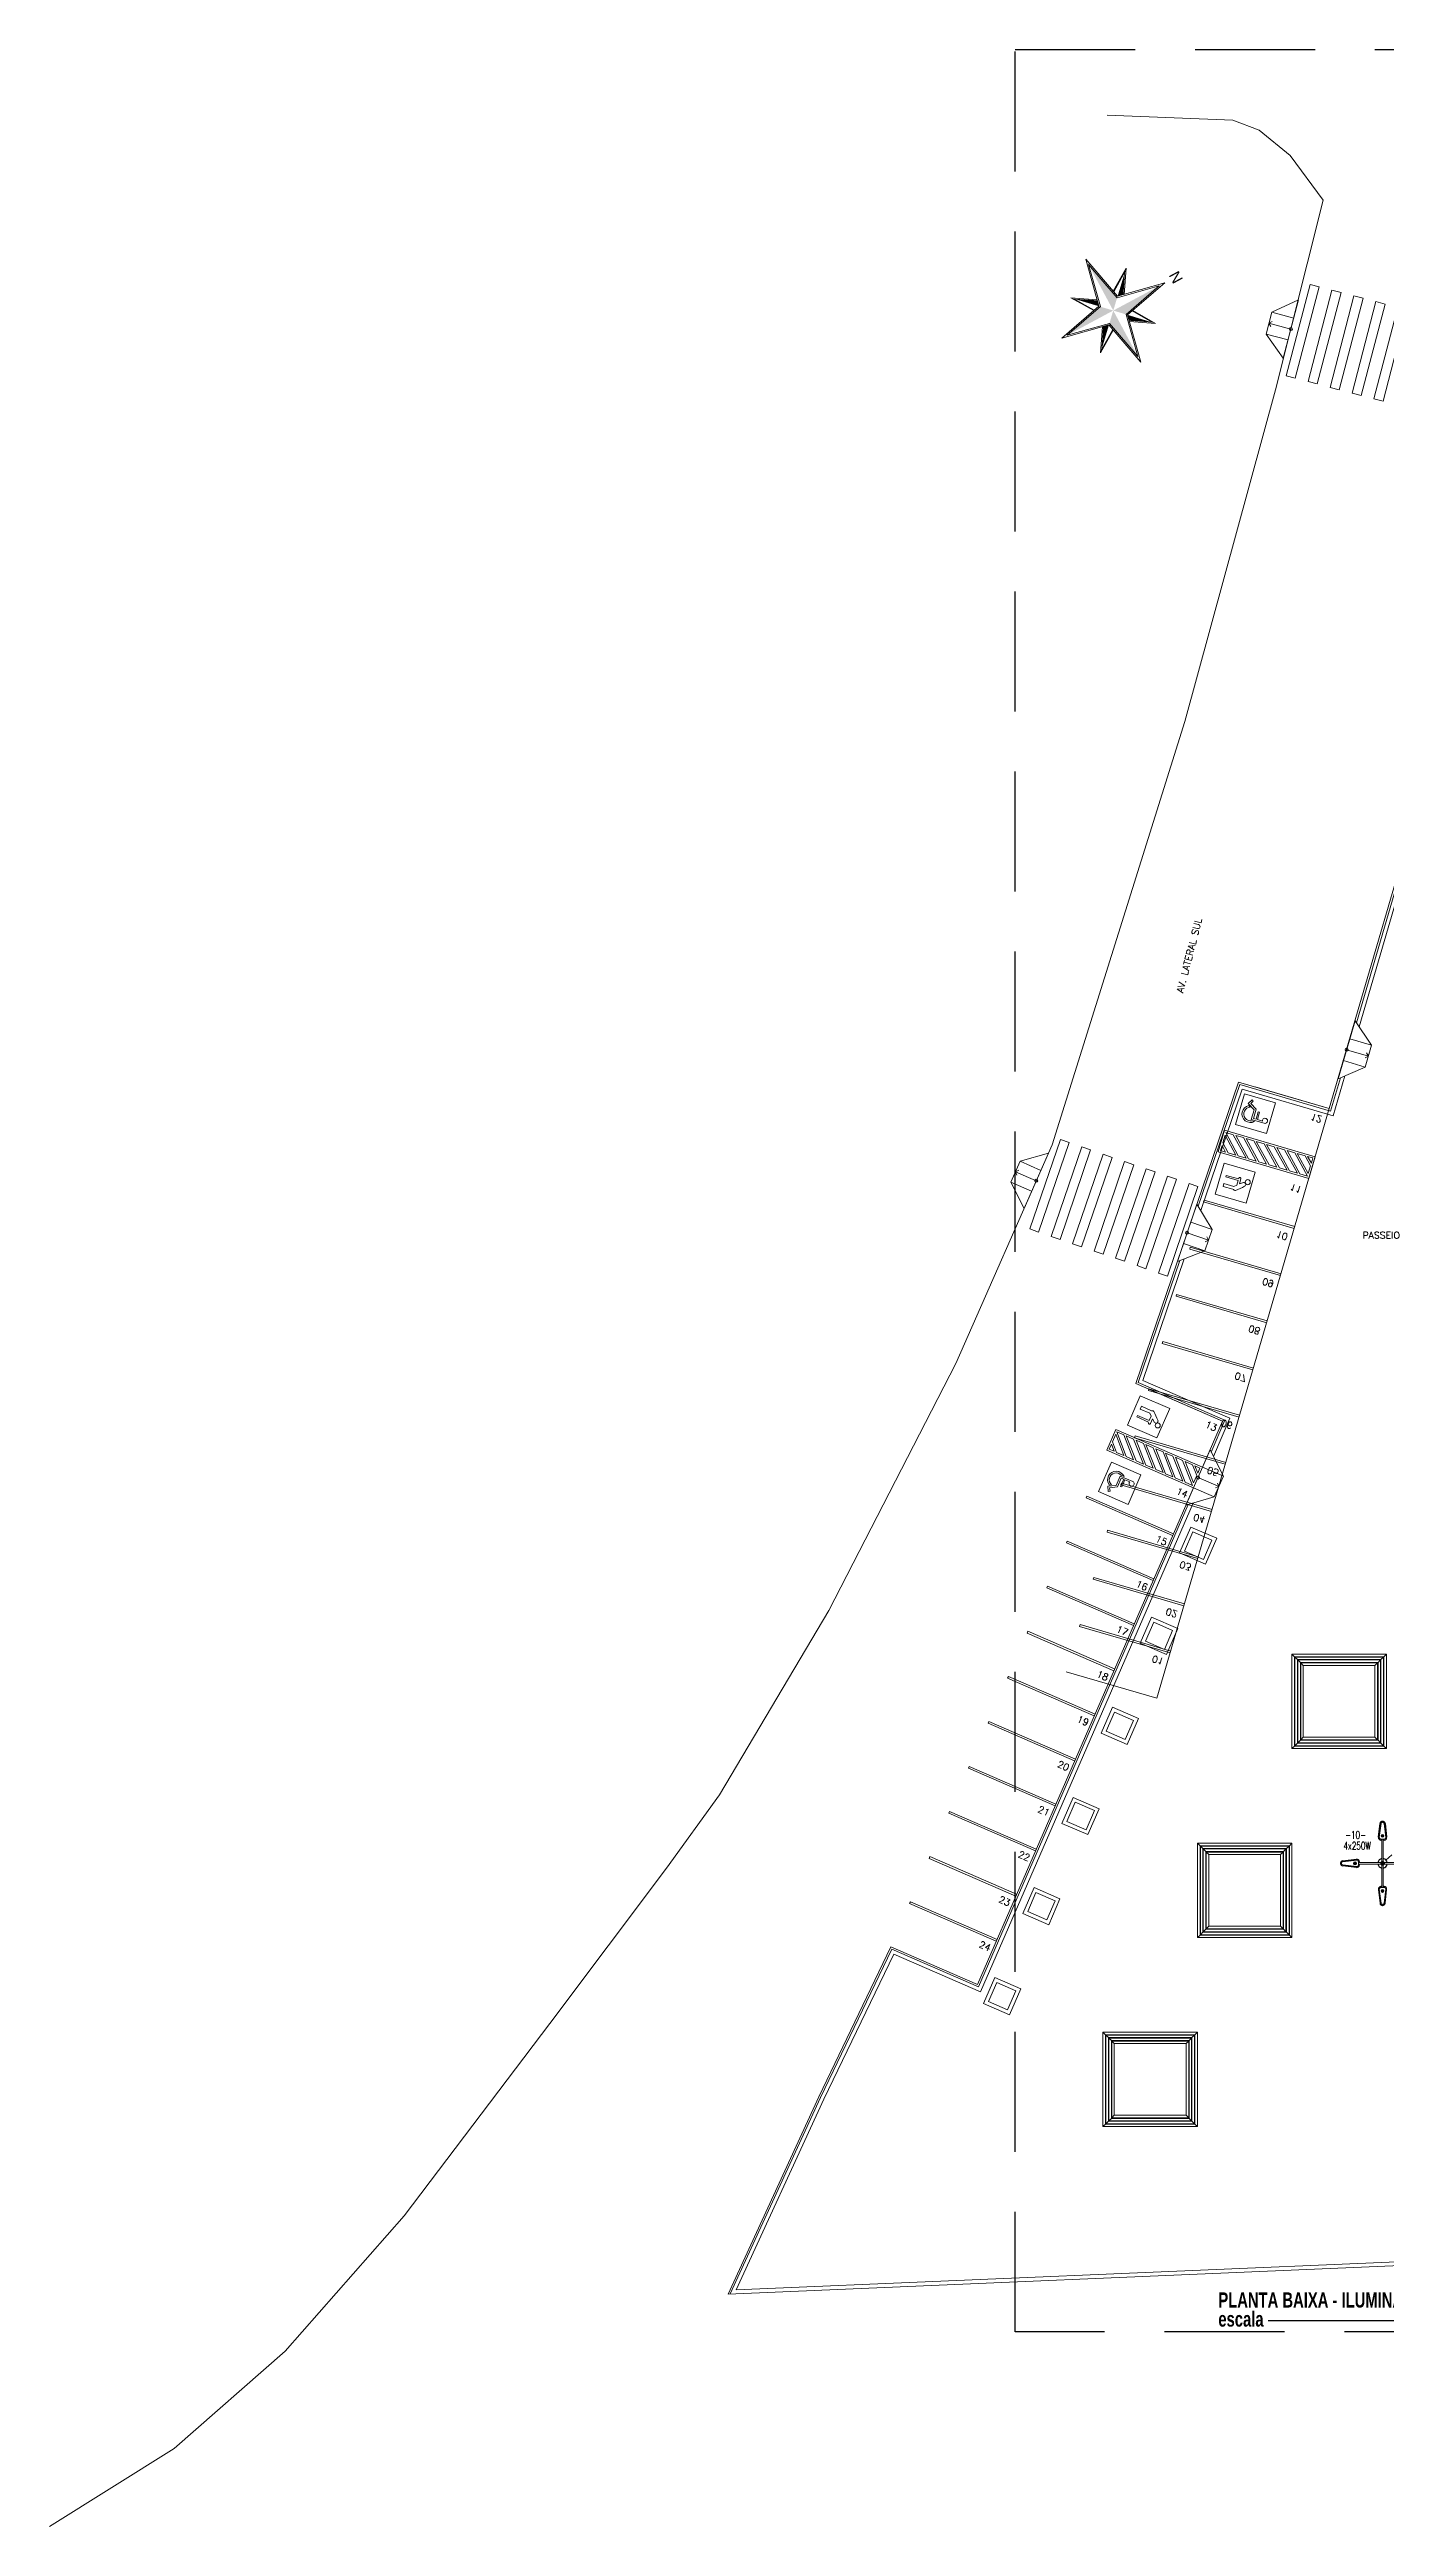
# Model space of a CAD drawing. Header units: millimetres. Extents: x 214 to 1190, y -192 to 1092.
# Drawn here: x 539.8 to 610.5, y 856.7 to 987.7 of the extents above; entities that cross this region are included whole.
import ezdxf
from ezdxf.enums import TextEntityAlignment as Align

# ---------------------------------------------------------------- set-up
doc = ezdxf.new("R2010")
doc.units = ezdxf.units.MM
doc.linetypes.add('HIDDEN', pattern=[9.525, 6.35, -3.175])
doc.linetypes.add('OCULTA2', pattern=[4.7625, 3.175, -1.5875])
for name, color, linetype, lineweight in [('I-ARQ', 8, 'Continuous', 0), ('I-ELET_PISO', 5, 'HIDDEN', 35), ('I-LAYOUT', 30, 'Continuous', 9), ('I-LUMINÁRIA_EXT', 4, 'Continuous', 25), ('I-NORMO_ARQ', 9, 'Continuous', 0), ('I-POSTES', 4, 'Continuous', 25), ('I-TEXTOS', 2, 'Continuous', 25)]:
    doc.layers.add(name, color=color, linetype=linetype, lineweight=lineweight)
doc.styles.add('COTA200', font='ROMANS.SHX')
doc.styles.add('COTA250', font='ROMANS.SHX')
doc.styles.add('ROMANS', font='ROMANS.SHX', dxfattribs={"height": 0.25})
doc.styles.add('SANSSERIFBOLD', font='sasb____.pfb')
doc.styles.add('TOPO2', font='arial.ttf')

# ---------------------------------------------------------------- blocks, each defined once
blk = doc.blocks.new('A$C7A5F3391')
at = {"layer": 'I-ARQ', "ltscale": 10}
for p, q in [((0.14, 4.87), (0, 5)), ((0.29, 4.71), (0.16, 4.85)), ((0.45, 4.56), (0.31, 4.69)), ((0.47, 4.54), (0.6, 4.4)), ((4.54, 4.54), (4.4, 4.4)), ((4.56, 4.56), (4.69, 4.69)), ((4.71, 4.71), (4.85, 4.85)), ((4.87, 4.87), (5, 5)), ((0.14, 0.14), (0, 0)), ((0.29, 0.29), (0.16, 0.16)), ((0.45, 0.45), (0.31, 0.31)), ((0.47, 0.47), (0.6, 0.6)), ((4.54, 0.47), (4.4, 0.6)), ((4.56, 0.45), (4.69, 0.31)), ((4.71, 0.29), (4.85, 0.16)), ((4.87, 0.14), (5, 0))]:
    blk.add_line(p, q, dxfattribs=at)
for points in [[(0, 4.87), (0, 5), (5, 5), (5, 0), (4.87, 0)], [(5, 0.14), (5, 0), (0, 0), (0, 5), (0.14, 5)], [(0, 4.71), (0, 4.85)], [(0, 4.56), (0, 4.69)], [(0.14, 4.87), (0.14, 0.14), (4.87, 0.14)], [(4.87, 0.14), (4.87, 4.87), (0.14, 4.87)], [(0.16, 4.85), (4.85, 4.85), (4.85, 0.16), (0.16, 0.16), (0.16, 4.85)], [(0.29, 4.71), (0.29, 0.29), (4.71, 0.29)], [(0.29, 4.58), (0.29, 4.71), (4.71, 4.71), (4.71, 0.47)], [(4.71, 0.29), (4.71, 4.71), (0.29, 4.71)], [(4.54, 0.29), (0.29, 0.29), (0.29, 4.54)], [(4.54, 0.47), (0.47, 0.47), (0.47, 4.54)], [(4.54, 0), (4.4, 0)]]:
    blk.add_lwpolyline(points, dxfattribs=at)
for points in [[(4.69, 0.31), (0.31, 0.31), (0.31, 4.69), (4.69, 4.69), (4.69, 0.31)], [(4.56, 0.45), (4.56, 4.56), (0.45, 4.56), (0.45, 0.45), (4.56, 0.45)], [(0.47, 4.54), (0.47, 0.47), (4.54, 0.47), (4.54, 4.54)], [(4.4, 0.6), (4.4, 4.4), (0.6, 4.4), (0.6, 0.6), (4.4, 0.6)]]:
    blk.add_lwpolyline(points, close=True, dxfattribs=at)
blk = doc.blocks.new('A$C70E94E78')
at = {"layer": 'I-ARQ', "linetype": 'Continuous', "ltscale": 3}
for p, q in [((0, 0.08), (3.2, 0.08)), ((1.6, 1.28), (1.46, 1.14)), ((1.6, 1.28), (1.6, 0.08)), ((1.6, 1.28), (1.74, 1.14))]:
    blk.add_line(p, q, dxfattribs=at)
for points in [[(1, 1.28), (0, 0.08)], [(2.2, 0.08), (2.2, 1.28), (1, 1.28), (1, 0.08)], [(2.2, 1.28), (3.2, 0.08)]]:
    blk.add_lwpolyline(points, dxfattribs=at)
blk.add_circle((1.6, 0.08), 0.0798, dxfattribs=at)
blk = doc.blocks.new('A$C3C616FB4')
at = {"color": 0}
for points in [[(0.94, 1.12), (0.37, 1.12), (0.37, 0.92), (1.07, 0.92), (1.36, 0.42), (1.57, 0.55), (1.64, 0.44), (1.31, 0.25), (1, 0.79), (0.25, 0.79), (0.25, 1.79, -3.146264), (0.37, 1.61), (0.37, 1.22), (0.94, 1.22)], [(0.17, 1.06), (0.17, 0.84, 1.067989), (1.1, 0.47), (1.18, 0.33, -1.151299)]]:
    blk.add_lwpolyline(points, format="xyb", close=True, dxfattribs=at)
blk = doc.blocks.new('A$C293D0826')
for p, q in [((0.006, 0), (0.048, 0)), ((0.138, 0), (0.16, 0))]:
    blk.add_line(p, q)
for points in [[(0.006, 0), (0.008, 0.136, 0.152101), (0.003, 0.155, -0.324449), (0.004, 0.175, -0.029904), (0.091, 0.273, -0.842544), (0.134, 0.243), (0.102, 0.2)], [(0.102, 0.2), (0.169, 0.2, -0.9137), (0.172, 0.17), (0.16, 0.17), (0.16, 0)]]:
    blk.add_lwpolyline(points, format="xyb")
blk.add_lwpolyline([(0.138, 0), (0.138, 0.169), (0.076, 0.169), (0.047, 0.136), (0.048, 0)])
blk.add_circle((0.154, 0.298), 0.0333)
blk = doc.blocks.new('A$C440D491C')
at = {"layer": 'I-ARQ'}
for p, q in [((24.9, 5), (24.9, 0.91)), ((24.9, 5), (24.9, 0)), ((57.4, 5), (24.9, 5)), ((27.55, 5), (27.55, 0)), ((27.55, 5), (28.75, 5)), ((27.65, 4.9), (27.65, 4.61)), ((28.65, 4.9), (27.65, 3.9)), ((27.94, 4.9), (27.65, 4.9)), ((28.51, 4.9), (27.65, 4.04)), ((28.08, 4.9), (27.65, 4.47)), ((27.94, 4.9), (27.65, 4.61)), ((28.65, 4.48), (27.65, 3.48)), ((27.65, 4.47), (27.65, 4.04)), ((28.65, 4.34), (27.65, 3.34)), ((28.51, 4.9), (28.08, 4.9)), ((28.65, 4.9), (28.65, 4.48)), ((28.65, 4.9), (28.65, 4.9)), ((28.65, 4.34), (28.65, 3.91)), ((28.75, 5), (28.75, 0)), ((31.4, 5), (31.4, 0)), ((31.5, 5), (31.5, 0)), ((34, 5), (34, 0)), ((34.1, 5), (34.1, 0)), ((36.6, 5), (36.6, 0)), ((36.7, 5), (36.7, 0)), ((39.2, 5), (39.2, 0)), ((39.3, 5), (39.3, 0)), ((41.8, 5), (41.8, 0)), ((41.9, 5), (41.9, 0)), ((44.4, 5), (44.4, 0)), ((44.5, 5), (44.5, 0)), ((47, 5), (47, 0)), ((47.1, 5), (47.1, 0)), ((49.6, 5), (49.6, 0)), ((49.6, 5), (49.6, 0)), ((49.7, 5), (49.7, 0)), ((49.7, 5), (49.7, 0)), ((52.2, 5), (52.2, 0)), ((52.3, 5), (52.3, 0)), ((54.8, 5), (54.8, 0)), ((54.9, 5), (54.9, 0)), ((57.4, 5), (57.4, 0)), ((28.65, 3.91), (27.65, 2.91)), ((27.65, 3.48), (27.65, 3.9)), ((28.65, 3.77), (27.65, 2.77)), ((28.65, 3.35), (27.65, 2.35)), ((27.65, 2.91), (27.65, 3.34)), ((28.65, 3.21), (27.65, 2.21)), ((28.65, 2.78), (27.65, 1.78)), ((27.65, 2.35), (27.65, 2.77)), ((28.65, 2.64), (27.65, 1.64)), ((28.65, 3.77), (28.65, 3.35)), ((28.65, 3.21), (28.65, 2.78)), ((28.65, 2.64), (28.65, 2.22)), ((28.65, 2.22), (27.65, 1.22)), ((27.65, 1.78), (27.65, 2.21)), ((28.65, 2.07), (27.65, 1.07)), ((28.65, 1.65), (27.65, 0.65)), ((27.65, 1.22), (27.65, 1.64)), ((28.65, 1.51), (27.65, 0.51)), ((28.65, 2.07), (28.65, 1.65)), ((28.65, 1.51), (28.65, 1.08)), ((28.75, 0), (27.55, 0)), ((28.65, 1.08), (27.65, 0.1)), ((27.65, 0.65), (27.65, 1.07)), ((27.65, 0.1), (27.65, 0.51)), ((28.65, 0.94), (27.79, 0.1)), ((28.22, 0.1), (27.79, 0.1)), ((28.65, 0.52), (28.22, 0.1)), ((28.65, 0.38), (28.36, 0.1)), ((28.65, 0.1), (28.36, 0.1)), ((28.65, 0.94), (28.65, 0.52)), ((28.65, 0.38), (28.65, 0.1)), ((31.5, 0), (31.4, 0)), ((34.1, 0), (34, 0)), ((36.7, 0), (36.6, 0)), ((39.3, 0), (39.2, 0)), ((41.9, 0), (41.8, 0)), ((44.5, 0), (44.4, 0)), ((47.1, 0), (47, 0)), ((49.7, 0), (49.6, 0)), ((49.7, 0), (49.6, 0)), ((52.3, 0), (52.2, 0)), ((54.9, 0), (54.8, 0))]:
    blk.add_line(p, q, dxfattribs=at)
at = {"layer": 'I-LAYOUT'}
for points in [[(27.1, 0.48), (25.4, 0.48), (25.4, 2.18), (27.1, 2.18)], [(29.23, 0.48), (30.93, 0.48), (30.93, 2.18), (29.23, 2.18)]]:
    blk.add_lwpolyline(points, close=True, dxfattribs=at)
at = {"layer": 'I-LAYOUT', "xscale": -0.7200000006705523, "yscale": 0.7200000006705523, "zscale": 0.7200000000000001}
blk.add_blockref('A$C3C616FB4', (26.79, 0.63), dxfattribs=at)
at = {"layer": 'I-LAYOUT', "extrusion": (0, 0, -1), "xscale": 4, "yscale": 4, "zscale": -4}
blk.add_blockref('A$C293D0826', (-30.46, 0.76), dxfattribs=at)
at = {"layer": 'I-ARQ', "style": 'COTA250', "text_generation_flag": 2}
for s, p in [('12', (25.58, 4.48)), ('11', (29.45, 4.48)), ('10', (32.05, 4.48)), ('09', (34.65, 4.48)), ('08', (37.25, 4.48)), ('07', (39.85, 4.48)), ('06', (42.45, 4.48)), ('05', (45.05, 4.48)), ('04', (47.65, 4.48)), ('03', (50.25, 4.48)), ('02', (52.85, 4.48)), ('01', (55.45, 4.48))]:
    blk.add_text(s, height=0.36, rotation=270, dxfattribs=at).set_placement(p, align=Align.MIDDLE_CENTER)
blk = doc.blocks.new('A$C2D12074D')
at = {"layer": 'I-ARQ'}
for p, q in [((0, 5), (0, 0.91)), ((0, 5), (0, 0)), ((32.5, 5), (0, 5)), ((2.65, 5), (2.65, 0)), ((2.65, 5), (3.85, 5)), ((2.75, 4.9), (2.75, 4.61)), ((3.75, 4.9), (2.75, 3.9)), ((3.04, 4.9), (2.75, 4.9)), ((3.61, 4.9), (2.75, 4.04)), ((3.18, 4.9), (2.75, 4.47)), ((3.04, 4.9), (2.75, 4.61)), ((3.75, 4.48), (2.75, 3.48)), ((2.75, 4.47), (2.75, 4.04)), ((3.75, 4.34), (2.75, 3.34)), ((3.61, 4.9), (3.18, 4.9)), ((3.75, 4.9), (3.75, 4.48)), ((3.75, 4.9), (3.75, 4.9)), ((3.75, 4.34), (3.75, 3.91)), ((3.85, 5), (3.85, 0)), ((6.5, 5), (6.5, 0)), ((6.6, 5), (6.6, 0)), ((9.1, 5), (9.1, 0)), ((9.2, 5), (9.2, 0)), ((11.7, 5), (11.7, 0)), ((11.8, 5), (11.8, 0)), ((14.3, 5), (14.3, 0)), ((14.4, 5), (14.4, 0)), ((16.9, 5), (16.9, 0)), ((17, 5), (17, 0)), ((19.5, 5), (19.5, 0)), ((19.6, 5), (19.6, 0)), ((22.1, 5), (22.1, 0)), ((22.2, 5), (22.2, 0)), ((24.7, 5), (24.7, 0)), ((24.7, 5), (24.7, 0)), ((24.8, 5), (24.8, 0)), ((24.8, 5), (24.8, 0)), ((27.3, 5), (27.3, 0)), ((27.4, 5), (27.4, 0)), ((29.9, 5), (29.9, 0)), ((30, 5), (30, 0)), ((32.5, 5), (32.5, 0)), ((3.75, 3.91), (2.75, 2.91)), ((2.75, 3.48), (2.75, 3.9)), ((3.75, 3.77), (2.75, 2.77)), ((3.75, 3.35), (2.75, 2.35)), ((2.75, 2.91), (2.75, 3.34)), ((3.75, 3.21), (2.75, 2.21)), ((3.75, 2.78), (2.75, 1.78)), ((2.75, 2.35), (2.75, 2.77)), ((3.75, 2.64), (2.75, 1.64)), ((3.75, 3.77), (3.75, 3.35)), ((3.75, 3.21), (3.75, 2.78)), ((3.75, 2.64), (3.75, 2.22)), ((3.75, 2.22), (2.75, 1.22)), ((2.75, 1.78), (2.75, 2.21)), ((3.75, 2.07), (2.75, 1.07)), ((3.75, 1.65), (2.75, 0.65)), ((2.75, 1.22), (2.75, 1.64)), ((3.75, 1.51), (2.75, 0.51)), ((3.75, 2.07), (3.75, 1.65)), ((3.75, 1.51), (3.75, 1.08)), ((3.85, 0), (2.65, 0)), ((3.75, 1.08), (2.75, 0.1)), ((2.75, 0.65), (2.75, 1.07)), ((2.75, 0.1), (2.75, 0.51)), ((3.75, 0.94), (2.89, 0.1)), ((3.32, 0.1), (2.89, 0.1)), ((3.75, 0.52), (3.32, 0.1)), ((3.75, 0.38), (3.46, 0.1)), ((3.75, 0.1), (3.46, 0.1)), ((3.75, 0.94), (3.75, 0.52)), ((3.75, 0.38), (3.75, 0.1)), ((6.6, 0), (6.5, 0)), ((9.2, 0), (9.1, 0)), ((11.8, 0), (11.7, 0)), ((14.4, 0), (14.3, 0)), ((17, 0), (16.9, 0)), ((19.6, 0), (19.5, 0)), ((22.2, 0), (22.1, 0)), ((24.8, 0), (24.7, 0)), ((24.8, 0), (24.7, 0)), ((27.4, 0), (27.3, 0)), ((30, 0), (29.9, 0))]:
    blk.add_line(p, q, dxfattribs=at)
at = {"layer": 'I-LAYOUT'}
for points in [[(2.2, 0.48), (0.5, 0.48), (0.5, 2.18), (2.2, 2.18)], [(4.33, 0.48), (6.03, 0.48), (6.03, 2.18), (4.33, 2.18)]]:
    blk.add_lwpolyline(points, close=True, dxfattribs=at)
at = {"layer": 'I-LAYOUT', "extrusion": (0, 0, -1), "xscale": -4, "yscale": 4, "zscale": -4}
blk.add_blockref('A$C293D0826', (-0.96, 0.76), dxfattribs=at)
at = {"layer": 'I-LAYOUT', "xscale": 0.7200000006705523, "yscale": 0.7200000006705523, "zscale": 0.7200000006705523}
blk.add_blockref('A$C3C616FB4', (4.64, 0.63), dxfattribs=at)
at = {"layer": 'I-ARQ', "style": 'COTA250'}
for s, p in [('13', (0.48, 4.56)), ('14', (4.33, 4.56)), ('15', (7.08, 4.56)), ('16', (9.68, 4.56)), ('17', (12.28, 4.56)), ('18', (14.88, 4.56)), ('19', (17.48, 4.56)), ('20', (20.08, 4.56)), ('21', (22.68, 4.56)), ('22', (25.28, 4.56)), ('23', (27.88, 4.56)), ('24', (30.48, 4.56))]:
    blk.add_text(s, height=0.36, rotation=90, dxfattribs=at).set_placement(p, align=Align.MIDDLE_CENTER)
blk = doc.blocks.new('A$C5FAE593F')
at = {"layer": 'I-ARQ'}
for points in [[(2.49, 8.9), (2.33, 8.43), (7.06, 6.81), (7.22, 7.29)], [(1.71, 6.63), (1.55, 6.16), (6.28, 4.54), (6.44, 5.02)], [(2.1, 7.77), (1.94, 7.29), (6.67, 5.68), (6.83, 6.15)], [(1.33, 5.5), (1.16, 5.02), (5.9, 3.41), (6.06, 3.88)], [(0.94, 4.36), (0.78, 3.89), (5.51, 2.27), (5.67, 2.74)], [(0.55, 3.22), (0.39, 2.75), (5.12, 1.14), (5.28, 1.61)], [(0.16, 2.09), (0, 1.62), (4.73, 0), (4.89, 0.47)]]:
    blk.add_lwpolyline(points, close=True, dxfattribs=at)
blk = doc.blocks.new('norte2')
at = {"layer": 'I-ARQ'}
for p, q in [((159.71, 261.59), (158.74, 257.22)), ((158.84, 257.12), (159.71, 261.02)), ((160.68, 257.22), (159.71, 261.59)), ((159.71, 261.02), (160.58, 257.12)), ((156.86, 259.11), (158.14, 257.09)), ((158.88, 257.82), (156.86, 259.11)), ((157.06, 258.9), (158.21, 257.1)), ((160.55, 257.82), (162.57, 259.1)), ((160.56, 257.76), (162.37, 258.9)), ((162.57, 259.1), (161.28, 257.09)), ((158.74, 257.22), (154.37, 256.25)), ((154.37, 256.25), (158.74, 255.28)), ((154.94, 256.25), (158.84, 257.12)), ((158.84, 255.38), (154.94, 256.25)), ((160.58, 257.12), (164.48, 256.25)), ((164.48, 256.25), (160.58, 255.38)), ((165.05, 256.25), (160.68, 257.22)), ((160.68, 255.28), (165.05, 256.25)), ((158.14, 255.41), (156.85, 253.39)), ((156.85, 253.39), (158.87, 254.68)), ((157.06, 253.59), (158.86, 254.74)), ((158.74, 255.28), (159.71, 250.91)), ((159.71, 251.48), (158.84, 255.38)), ((160.58, 255.38), (159.71, 251.48)), ((159.71, 250.91), (160.68, 255.28)), ((162.57, 253.39), (160.55, 254.68)), ((161.22, 255.4), (162.37, 253.6)), ((161.28, 255.41), (162.57, 253.39))]:
    blk.add_line(p, q, dxfattribs=at)
for points in [[(160.58, 257.12), (159.71, 261.02), (159.71, 256.25)], [(158.74, 257.22), (157.06, 258.9), (158.86, 257.76)], [(160.68, 257.22), (161.22, 257.1), (162.37, 258.9)], [(158.84, 257.12), (154.94, 256.25), (159.71, 256.25)], [(159.71, 251.48), (159.71, 256.25), (158.84, 255.38)], [(160.58, 255.38), (164.48, 256.25), (159.71, 256.25)], [(158.74, 255.28), (157.06, 253.59), (158.2, 255.4)], [(162.37, 253.6), (160.68, 255.28), (160.56, 254.74)]]:
    blk.add_solid(points, dxfattribs=at)
at = {"layer": 'I-ARQ', "style": 'TOPO2', "oblique": 360, "width": 1}
blk.add_text('N', height=1, rotation=360, dxfattribs=at).set_placement((159.23, 262.23))
blk = doc.blocks.new('poste 2x250w')
at = {"layer": 'I-LUMINÁRIA_EXT', "linetype": 'Continuous', "lineweight": 0}
for points in [[(0, 1.53, -1), (0, 1.7, -1)], [(-1.53, 0, -1), (-1.7, 0, -1)], [(1.53, 0, 1), (1.7, 0, 1)], [(0, -1.53, 1), (0, -1.7, 1)]]:
    blk.add_hatch(color=9, dxfattribs=at).paths.add_polyline_path(points)
at = {"layer": 'I-LUMINÁRIA_EXT'}
for p, q in [((-0.15, 2.34), (-0.24, 1.53)), ((0, 2.46), (-0.01, 2.46)), ((0.01, 2.46), (0, 2.46)), ((0.24, 1.53), (0.15, 2.34)), ((-2.46, 0.01), (-2.46, 0)), ((-2.46, 0), (-2.46, -0.01)), ((-1.53, 0.24), (-2.34, 0.15)), ((-1.37, 0.04), (-1.37, 0.1)), ((-0.1, 1.37), (-0.04, 1.37)), ((0.04, 1.37), (0.1, 1.37)), ((1.37, 0.04), (1.37, 0.1)), ((1.53, 0.24), (2.34, 0.15)), ((2.46, 0.01), (2.46, 0)), ((2.46, 0), (2.46, -0.01)), ((-2.34, -0.15), (-1.53, -0.24)), ((-1.37, -0.1), (-1.37, -0.04)), ((-0.1, -1.37), (-0.04, -1.37)), ((0.04, -1.37), (0.1, -1.37)), ((1.37, -0.1), (1.37, -0.04)), ((2.34, -0.15), (1.53, -0.24)), ((-0.15, -2.34), (-0.24, -1.53)), ((0, -2.46), (-0.01, -2.46)), ((0.01, -2.46), (0, -2.46)), ((0.24, -1.53), (0.15, -2.34))]:
    blk.add_line(p, q, dxfattribs=at)
at = {"layer": 'I-LUMINÁRIA_EXT', "color": 9, "lineweight": 0}
for p, q in [((-0.09, 2.34), (-0.19, 1.52)), ((0.19, 1.52), (0.09, 2.34)), ((-1.52, 0.19), (-2.34, 0.09)), ((-1.42, -0.1), (-1.42, 0.1)), ((-0.1, 1.42), (0.1, 1.42)), ((1.42, -0.1), (1.42, 0.1)), ((1.52, 0.19), (2.34, 0.09)), ((-2.34, -0.09), (-1.52, -0.19)), ((-0.1, -1.42), (0.1, -1.42)), ((2.34, -0.09), (1.52, -0.19)), ((-0.09, -2.34), (-0.19, -1.52)), ((0.19, -1.52), (0.09, -2.34))]:
    blk.add_line(p, q, dxfattribs=at)
at = {"layer": 'I-LUMINÁRIA_EXT', "color": 9, "linetype": 'Continuous', "lineweight": 0}
for p, q in [((-1.42, 0.04), (-0.13, 0.04)), ((-0.04, 1.42), (-0.04, 0.13)), ((0.04, 1.42), (0.04, 0.13)), ((1.42, 0.04), (0.13, 0.04)), ((-1.42, -0.04), (-0.13, -0.04)), ((-0.04, -1.42), (-0.04, -0.13)), ((0.04, -1.42), (0.04, -0.13)), ((1.42, -0.04), (0.13, -0.04))]:
    blk.add_line(p, q, dxfattribs=at)
for centre in [(0, 1.62), (-1.62, 0), (1.62, 0), (0, -1.62)]:
    blk.add_circle(centre, 0.0845, dxfattribs=at)
at = {"layer": 'I-LUMINÁRIA_EXT'}
for centre, start, end in [((-0.1, 1.51), 173.1904, 270), ((-0.01, 2.33), 90, 173.1904), ((0.01, 2.33), 6.8096, 90), ((0.1, 1.51), 270, 6.8096), ((-2.33, 0.01), 96.8096, 180), ((-1.51, 0.1), 0, 96.8096), ((1.51, 0.1), 83.1904, 180), ((2.33, 0.01), 0, 83.1904), ((-2.33, -0.01), 180, 263.1904), ((-1.51, -0.1), 263.1904, 0), ((-0.1, -1.51), 90, 186.8096), ((0.1, -1.51), 353.1904, 90), ((1.51, -0.1), 180, 276.8096), ((2.33, -0.01), 276.8096, 0), ((-0.01, -2.33), 186.8096, 270), ((0.01, -2.33), 270, 353.1904)]:
    blk.add_arc(centre, 0.139, start, end, dxfattribs=at)
at = {"layer": 'I-LUMINÁRIA_EXT', "color": 9, "lineweight": 0}
for centre, radius, start, end in [((-0.1, 1.51), 0.0861, 173.1904, 270), ((-0.01, 2.32), 0.0879, 81.7507, 172.7452), ((0.01, 2.33), 0.0861, 6.8096, 90), ((0.1, 1.51), 0.0861, 270, 6.8096), ((-2.33, 0.01), 0.0861, 96.8096, 180), ((-2.32, -0.01), 0.0879, 171.7507, 262.7452), ((-1.51, 0.1), 0.0861, 0, 96.8096), ((1.51, 0.1), 0.0861, 83.1904, 180), ((2.33, 0.01), 0.0861, 0, 83.1904), ((2.32, -0.01), 0.0879, 277.2548, 8.2493), ((-1.51, -0.1), 0.0861, 263.1904, 0), ((-0.1, -1.51), 0.0861, 90, 186.8096), ((0.1, -1.51), 0.0861, 353.1904, 90), ((1.51, -0.1), 0.0861, 180, 276.8096), ((-0.01, -2.32), 0.0879, 187.2548, 278.2493), ((0.01, -2.33), 0.0861, 270, 353.1904)]:
    blk.add_arc(centre, radius, start, end, dxfattribs=at)
at = {"layer": 'I-POSTES', "linetype": 'Continuous', "const_width": 0.136}
blk.add_lwpolyline([(0, 0.07, 1), (0, -0.07, 1)], format="xyb", close=True, dxfattribs=at)
at = {"layer": 'I-POSTES'}
for start, end in [(98.8085, 171.1915), (98.8085, 171.1915), (98.8085, 171.1915), (8.8085, 81.1915), (8.8085, 81.1915), (8.8085, 81.1915), (188.8085, 261.1915), (188.8085, 261.1915), (188.8085, 261.1915), (278.8085, 351.1915), (278.8085, 351.1915), (278.8085, 351.1915)]:
    blk.add_arc((0, 0), 0.279, start, end, dxfattribs=at)
blk = doc.blocks.new('POSTE 250W 4P')
for p, q in [((-0.09, -0.05), (0.07, 0.04)), ((-0.07, 0.05), (0.04, -0.03))]:
    blk.add_line(p, q)
at = {"layer": 'I-LUMINÁRIA_EXT', "xscale": 0.9, "yscale": 0.9, "zscale": 0.9}
blk.add_blockref('poste 2x250w', (0, 0), dxfattribs=at)

msp = doc.modelspace()

# ---------------------------------------------------------------- linework, layer by layer
at = {"linetype": 'OCULTA2', "ltscale": 2}
msp.add_lwpolyline([(590.86, 987.7), (757.52, 987.7), (757.52, 866.95), (590.86, 866.95)], close=True, dxfattribs=at)
at = {"layer": 'I-ARQ'}
for p, q in [((616.74, 962.93), (608.93, 936.21)), ((616.99, 963.06), (609.07, 936)), ((615.91, 960.47), (607.49, 931.67)), ((597.25, 917.13), (602.69, 933.07)), ((602.69, 933.07), (597.25, 917.13)), ((607.49, 931.67), (602.69, 933.07)), ((608.08, 933.3), (607.56, 931.54)), ((608.31, 933.41), (607.7, 931.29)), ((600.56, 926.5), (602.76, 932.95)), ((600.69, 926.28), (602.88, 932.7)), ((607.56, 931.54), (602.76, 932.95)), ((607.7, 931.29), (602.88, 932.7)), ((597.38, 917.18), (599.58, 923.63)), ((597.63, 917.29), (599.82, 923.72)), ((597.63, 917.29), (602.23, 915.29)), ((597.38, 917.18), (601.97, 915.18)), ((601.24, 913.5), (601.97, 915.18)), ((601.36, 913.27), (602.23, 915.29)), ((588.93, 885.2), (600.03, 910.72)), ((589.03, 884.94), (600.28, 910.79)), ((580.47, 879.39), (584.29, 887.33)), ((580.56, 879.35), (584.34, 887.2)), ((584.34, 887.2), (588.93, 885.2)), ((580.74, 879.26), (584.44, 886.94)), ((584.44, 886.94), (589.03, 884.94)), ((575.68, 868.95), (580.47, 879.39)), ((575.79, 868.96), (580.56, 879.35)), ((576.11, 869.17), (580.74, 879.27)), ((611.26, 870.47), (575.68, 868.95)), ((611.09, 870.66), (576.11, 869.17))]:
    msp.add_line(p, q, dxfattribs=at)
at = {"layer": 'I-ARQ', "flags": 128}
msp.add_lwpolyline([(595.74, 984.22), (602.39, 983.96), (603.78, 983.44), (605.42, 982.1), (607.17, 979.72), (604.65, 969.69), (599.85, 952.14), (592.82, 929.75), (587.73, 918.19), (581.01, 905.11), (575.23, 895.37), (572.42, 891.49), (566.25, 883.27), (558.54, 873.1), (552.24, 865.93), (546.37, 860.78), (539.77, 856.66)], dxfattribs=at)
at = {"layer": 'I-ARQ'}
for points in [[(600.94, 907.56), (599.57, 908.16), (600.17, 909.53), (601.54, 908.94)], [(600.84, 907.82), (599.83, 908.26), (600.27, 909.27), (601.28, 908.83)], [(598.87, 902.79), (597.49, 903.39), (598.09, 904.77), (599.47, 904.17)], [(598.77, 903.06), (597.76, 903.49), (598.2, 904.5), (599.2, 904.06)], [(596.79, 898.02), (595.42, 898.62), (596.02, 900), (597.39, 899.4)], [(596.69, 898.29), (595.68, 898.73), (596.12, 899.73), (597.13, 899.3)], [(594.72, 893.26), (593.34, 893.85), (593.94, 895.23), (595.32, 894.63)], [(594.62, 893.52), (593.61, 893.96), (594.05, 894.97), (595.06, 894.53)], [(592.65, 888.49), (591.27, 889.09), (591.87, 890.46), (593.24, 889.86)], [(592.54, 888.75), (591.53, 889.19), (591.97, 890.2), (592.98, 889.76)], [(590.57, 883.72), (589.2, 884.32), (589.8, 885.7), (591.17, 885.1)], [(590.47, 883.99), (589.46, 884.43), (589.9, 885.43), (590.91, 885)]]:
    msp.add_lwpolyline(points, close=True, dxfattribs=at)
at = {"layer": 'I-ELET_PISO'}
msp.add_line((610.48, 891.91), (610.8, 892.19), dxfattribs=at)
at = {"layer": 'I-TEXTOS', "color": 4}
msp.add_line((604.26, 867.55), (614.44, 867.55), dxfattribs=at)

# ---------------------------------------------------------------- block references
at = {"layer": 'I-ARQ'}
for name, p, rotation in [('A$C5FAE593F', (604.86, 975.15), 274.2545198633666), ('A$C70E94E78', (608.78, 936.34), 253.6996506317058), ('A$C5FAE593F', (591.64, 930.03), 270), ('A$C70E94E78', (600.41, 926.64), 251.15737337873), ('A$C70E94E78', (601.11, 913.65), 246.488137529599), ('A$C7A5F3391', (605.51, 902.81), 270), ('A$C7A5F3391', (600.51, 892.81), 270), ('A$C7A5F3391', (595.51, 882.81), 270)]:
    msp.add_blockref(name, p, dxfattribs=dict(at, rotation=rotation))
at = {"layer": 'I-ARQ', "ltscale": 2, "xscale": -1}
for p, rotation in [((605.94, 974.44), 75.39499467379605), ((592.7, 929.28), 66.22292517577712)]:
    msp.add_blockref('A$C70E94E78', p, dxfattribs=dict(at, rotation=rotation))
at = {"layer": 'I-LAYOUT'}
for name, p, rotation in [('A$C440D491C', (609.68, 956.97), 253.6996506391845), ('A$C2D12074D', (597.25, 917.13), 246.4881375269409)]:
    msp.add_blockref(name, p, dxfattribs=dict(at, rotation=rotation))
at = {"layer": 'I-LUMINÁRIA_EXT', "rotation": 180}
msp.add_blockref('POSTE 250W 4P', (610.31, 891.74), dxfattribs=at)
at = {"layer": 'I-NORMO_ARQ', "xscale": 0.5789862501062925, "yscale": 0.5789862501062925, "zscale": 0.5789862501062925, "rotation": 298.1908503122948}
msp.add_blockref('norte2', (421.61, 985.3), dxfattribs=at)

# ---------------------------------------------------------------- texts
at = {"layer": 'I-NORMO_ARQ', "style": 'COTA200'}
msp.add_text('AV. LATERAL SUL', height=0.36, rotation=75.6222, dxfattribs=at).set_placement((599.75, 937.76, -836))
msp.add_text('PASSEIO', height=0.36, dxfattribs=at).set_placement((610.24, 924.97), align=Align.MIDDLE_CENTER)
at = {"layer": 'I-TEXTOS', "style": 'ROMANS', "width": 0.7}
for s, p in [('4x250W', (608.24, 892.47, -399.93)), ('-10-', (608.33, 893.04, -1199.78))]:
    msp.add_text(s, height=0.4, dxfattribs=at).set_placement(p)
at = {"layer": 'I-TEXTOS', "color": 4, "style": 'SANSSERIFBOLD', "width": 0.7}
for s, p in [('PLANTA BAIXA - ILUMINAÇÃO EXTERNA', (601.62, 868.24)), ('escala                                                   1/200', (601.62, 867.23))]:
    msp.add_text(s, height=0.8, dxfattribs=at).set_placement(p)

doc.saveas('drawing.dxf')
